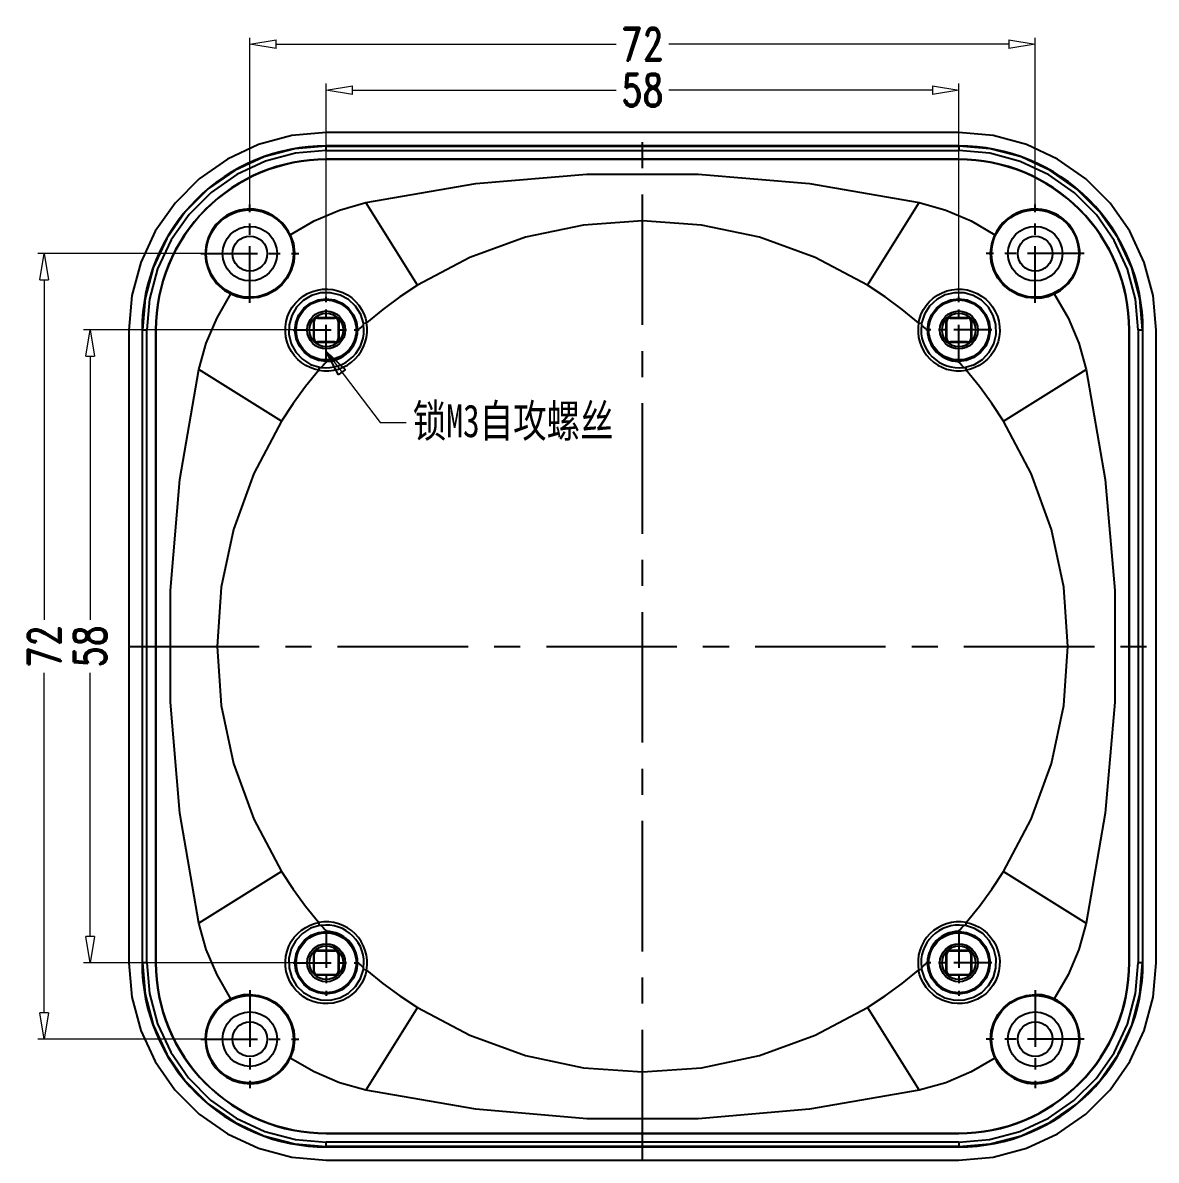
# Model space of a CAD drawing. Header units: millimetres. Extents: x 2698 to 3039, y 1138 to 1364.
# Drawn here: x 2818.7 to 2922.6, y 1252.9 to 1357.2 of the extents above; entities that cross this region are included whole.
import ezdxf

# ---------------------------------------------------------------- set-up
doc = ezdxf.new("R2010")
doc.units = ezdxf.units.MM
doc.linetypes.add('CENTER', pattern=[50.8, 31.75, -6.35, 6.35, -6.35])
doc.layers.add('dim', color=82, linetype='Continuous', lineweight=9)
doc.styles.add('ROMAND', font='romand.shx', dxfattribs={"width": 0.75, "bigfont": 'gbcbig.shx'})
doc.dimstyles.new('YanXiu', dxfattribs={"dimtxt": 2.5, "dimasz": 2.2, "dimexe": 1, "dimexo": 0, "dimgap": 0.66, "dimtad": 0, "dimzin": 9, "dimdsep": 46, "dimtxsty": 'ROMAND', "dimblk": 'CLOSEDBLANK', "dimcen": 0, "dimclrd": 3, "dimclre": 3, "dimclrt": 7, "dimazin": 2, "dimtfac": 1, "dimtofl": 0, "dimtmove": 0, "dimatfit": 3, "dimldrblk": 'CLOSEDBLANK', "dimfxl": 1, "dimlwd": 5, "dimlwe": 5, "dimarcsym": 0})

# ---------------------------------------------------------------- blocks, each defined once
blk = doc.blocks.new('_ClosedBlank')
at = {"color": 0, "linetype": 'ByBlock', "lineweight": -2}
for p, q in [((-1, 0.167), (0, 0)), ((-1, 0.167), (-1, -0.167)), ((0, 0), (-1, -0.167))]:
    blk.add_line(p, q, dxfattribs=at)
blk = doc.blocks.new('*D11')
at = {"layer": 'Defpoints', "color": 0}
for p in [(2904.52, 1351.03), (2846.52, 1332.06), (2904.52, 1332.06)]:
    blk.add_point(p, dxfattribs=at)
at = {"layer": 'dim', "color": 3, "lineweight": 5}
for p, q in [((2846.52, 1332.06), (2846.52, 1351.63)), ((2904.52, 1332.06), (2904.52, 1351.63)), ((2848.92, 1351.03), (2873.1, 1351.03)), ((2902.12, 1351.03), (2877.94, 1351.03))]:
    blk.add_line(p, q, dxfattribs=at)
at = {"layer": 'dim', "color": 3, "lineweight": 5, "xscale": 2.4, "yscale": 2.4, "zscale": 2.4, "rotation": 180}
blk.add_blockref('_ClosedBlank', (2846.52, 1351.03), dxfattribs=at)
at = {"layer": 'dim', "color": 3, "lineweight": 5, "xscale": 2.4, "yscale": 2.4, "zscale": 2.4}
blk.add_blockref('_ClosedBlank', (2904.52, 1351.03), dxfattribs=at)
at = {"layer": 'dim', "color": 7, "insert": (2875.52, 1351.03), "char_height": 3, "attachment_point": 5, "style": 'ROMAND'}
blk.add_mtext('58', dxfattribs=at)
blk = doc.blocks.new('*D12')
at = {"layer": 'Defpoints', "color": 0}
for p in [(2911.52, 1355.23), (2839.52, 1340.54), (2911.52, 1340.54)]:
    blk.add_point(p, dxfattribs=at)
at = {"layer": 'dim', "color": 3, "lineweight": 5}
for p, q in [((2839.52, 1340.54), (2839.52, 1355.83)), ((2911.52, 1340.54), (2911.52, 1355.83)), ((2841.92, 1355.23), (2873.1, 1355.23)), ((2909.12, 1355.23), (2877.94, 1355.23))]:
    blk.add_line(p, q, dxfattribs=at)
at = {"layer": 'dim', "color": 3, "lineweight": 5, "xscale": 2.4, "yscale": 2.4, "zscale": 2.4, "rotation": 180}
blk.add_blockref('_ClosedBlank', (2839.52, 1355.23), dxfattribs=at)
at = {"layer": 'dim', "color": 3, "lineweight": 5, "xscale": 2.4, "yscale": 2.4, "zscale": 2.4}
blk.add_blockref('_ClosedBlank', (2911.52, 1355.23), dxfattribs=at)
at = {"layer": 'dim', "color": 7, "insert": (2875.52, 1355.23), "char_height": 3, "attachment_point": 5, "style": 'ROMAND'}
blk.add_mtext('72', dxfattribs=at)
blk = doc.blocks.new('*D13')
at = {"layer": 'Defpoints', "color": 0}
for p in [(2843.5, 1329.04), (2824.87, 1271.04), (2843.5, 1271.04)]:
    blk.add_point(p, dxfattribs=at)
at = {"layer": 'dim', "color": 3, "lineweight": 5}
for p, q in [((2843.5, 1329.04), (2824.27, 1329.04)), ((2824.87, 1326.64), (2824.87, 1302.46)), ((2824.87, 1273.44), (2824.87, 1297.62)), ((2843.5, 1271.04), (2824.27, 1271.04))]:
    blk.add_line(p, q, dxfattribs=at)
at = {"layer": 'dim', "color": 3, "lineweight": 5, "xscale": 2.4, "yscale": 2.4, "zscale": 2.4}
for p, rotation in [((2824.87, 1329.04), 90), ((2824.87, 1271.04), 270)]:
    blk.add_blockref('_ClosedBlank', p, dxfattribs=dict(at, rotation=rotation))
at = {"layer": 'dim', "color": 7, "insert": (2824.87, 1300.04), "char_height": 3, "attachment_point": 5, "rotation": 90, "style": 'ROMAND'}
blk.add_mtext('58', dxfattribs=at)
blk = doc.blocks.new('*D14')
at = {"layer": 'Defpoints', "color": 0}
for p in [(2820.67, 1336.04), (2835.03, 1336.04), (2835.03, 1264.04)]:
    blk.add_point(p, dxfattribs=at)
at = {"layer": 'dim', "color": 3, "lineweight": 5}
for p, q in [((2835.03, 1336.04), (2820.07, 1336.04)), ((2820.67, 1333.64), (2820.67, 1302.46)), ((2820.67, 1266.44), (2820.67, 1297.62)), ((2835.03, 1264.04), (2820.07, 1264.04))]:
    blk.add_line(p, q, dxfattribs=at)
at = {"layer": 'dim', "color": 3, "lineweight": 5, "xscale": 2.4, "yscale": 2.4, "zscale": 2.4}
for p, rotation in [((2820.67, 1336.04), 90), ((2820.67, 1264.04), 270)]:
    blk.add_blockref('_ClosedBlank', p, dxfattribs=dict(at, rotation=rotation))
at = {"layer": 'dim', "color": 7, "insert": (2820.67, 1300.04), "char_height": 3, "attachment_point": 5, "rotation": 90, "style": 'ROMAND'}
blk.add_mtext('72', dxfattribs=at)

msp = doc.modelspace()

# ---------------------------------------------------------------- linework, layer by layer
at = {"color": 7, "linetype": 'Continuous'}
for p, q in [((2904.521, 1347.139), (2846.53, 1347.138)), ((2904.524, 1345.922), (2846.523, 1345.922)), ((2846.523, 1345.487), (2846.523, 1345.922)), ((2846.523, 1345.891), (2904.524, 1345.891)), ((2846.523, 1345.487), (2904.524, 1345.487)), ((2904.524, 1345.922), (2904.524, 1345.487)), ((2904.524, 1344.687), (2846.523, 1344.687)), ((2846.523, 1344.652), (2846.523, 1344.687)), ((2904.524, 1344.652), (2846.523, 1344.652)), ((2904.524, 1344.687), (2904.524, 1344.652)), ((2854.89, 1333.134), (2850.155, 1340.728)), ((2896.157, 1333.134), (2900.891, 1340.728)), ((2845.43, 1329.833), (2845.373, 1329.89)), ((2845.373, 1328.19), (2845.373, 1329.89)), ((2845.43, 1328.246), (2845.43, 1329.833)), ((2845.673, 1330.19), (2847.373, 1330.19)), ((2845.673, 1330.19), (2845.73, 1330.133)), ((2845.73, 1330.133), (2847.317, 1330.133)), ((2847.317, 1330.133), (2847.373, 1330.19)), ((2847.673, 1329.89), (2847.617, 1329.833)), ((2847.617, 1329.833), (2847.617, 1328.246)), ((2847.673, 1329.89), (2847.673, 1328.19)), ((2849.942, 1329.662), (2850.213, 1329.711)), ((2900.834, 1329.711), (2901.105, 1329.662)), ((2903.43, 1329.833), (2903.373, 1329.89)), ((2903.373, 1328.19), (2903.373, 1329.89)), ((2903.43, 1328.246), (2903.43, 1329.833)), ((2903.673, 1330.19), (2903.73, 1330.133)), ((2903.673, 1330.19), (2905.373, 1330.19)), ((2903.73, 1330.133), (2905.317, 1330.133)), ((2905.317, 1330.133), (2905.373, 1330.19)), ((2905.673, 1329.89), (2905.617, 1329.833)), ((2905.617, 1329.833), (2905.617, 1328.246)), ((2905.673, 1329.89), (2905.673, 1328.19)), ((2828.424, 1329.037), (2828.425, 1271.046)), ((2829.641, 1329.04), (2830.076, 1329.04)), ((2829.641, 1329.04), (2829.641, 1271.039)), ((2829.672, 1271.039), (2829.672, 1329.04)), ((2830.076, 1271.039), (2830.076, 1329.04)), ((2830.876, 1329.04), (2830.911, 1329.04)), ((2830.876, 1329.04), (2830.876, 1271.039)), ((2830.911, 1329.04), (2830.911, 1271.039)), ((2849.401, 1329.04), (2849.401, 1328.998)), ((2901.646, 1328.998), (2901.646, 1329.04)), ((2920.136, 1271.039), (2920.136, 1329.04)), ((2920.136, 1329.04), (2920.171, 1329.04)), ((2920.171, 1271.039), (2920.171, 1329.04)), ((2920.971, 1329.04), (2920.971, 1271.039)), ((2920.971, 1329.04), (2921.406, 1329.04)), ((2921.374, 1329.04), (2921.374, 1271.039)), ((2921.406, 1271.039), (2921.406, 1329.04)), ((2922.623, 1271.043), (2922.622, 1329.034)), ((2845.373, 1328.19), (2845.43, 1328.246)), ((2845.73, 1327.946), (2845.673, 1327.89)), ((2847.373, 1327.89), (2845.673, 1327.89)), ((2847.317, 1327.946), (2845.73, 1327.946)), ((2847.373, 1327.89), (2847.317, 1327.946)), ((2847.617, 1328.246), (2847.673, 1328.19)), ((2903.373, 1328.19), (2903.43, 1328.246)), ((2903.73, 1327.946), (2903.673, 1327.89)), ((2905.373, 1327.89), (2903.673, 1327.89)), ((2905.317, 1327.946), (2903.73, 1327.946)), ((2905.373, 1327.89), (2905.317, 1327.946)), ((2905.617, 1328.246), (2905.673, 1328.19)), ((2842.429, 1320.673), (2834.835, 1325.408)), ((2845.852, 1325.35), (2845.901, 1325.621)), ((2846.565, 1326.163), (2846.523, 1326.162)), ((2904.523, 1326.162), (2904.482, 1326.163)), ((2905.145, 1325.621), (2905.195, 1325.35)), ((2908.618, 1320.673), (2916.211, 1325.408)), ((2842.429, 1279.406), (2834.835, 1274.672)), ((2908.618, 1279.406), (2916.211, 1274.672)), ((2845.901, 1274.458), (2845.852, 1274.729)), ((2905.195, 1274.729), (2905.145, 1274.458)), ((2846.523, 1273.917), (2846.565, 1273.917)), ((2904.482, 1273.917), (2904.523, 1273.917)), ((2845.673, 1272.19), (2847.373, 1272.19)), ((2845.673, 1272.19), (2845.73, 1272.133)), ((2845.73, 1272.133), (2847.317, 1272.133)), ((2847.317, 1272.133), (2847.373, 1272.19)), ((2903.673, 1272.19), (2903.73, 1272.133)), ((2903.673, 1272.19), (2905.373, 1272.19)), ((2903.73, 1272.133), (2905.317, 1272.133)), ((2905.317, 1272.133), (2905.373, 1272.19)), ((2830.076, 1271.039), (2829.641, 1271.039)), ((2830.911, 1271.039), (2830.876, 1271.039)), ((2845.373, 1270.19), (2845.373, 1271.89)), ((2845.43, 1271.833), (2845.373, 1271.89)), ((2845.43, 1270.246), (2845.43, 1271.833)), ((2847.673, 1271.89), (2847.617, 1271.833)), ((2847.617, 1271.833), (2847.617, 1270.246)), ((2847.673, 1271.89), (2847.673, 1270.19)), ((2849.401, 1271.081), (2849.401, 1271.04)), ((2901.646, 1271.04), (2901.646, 1271.081)), ((2903.373, 1270.19), (2903.373, 1271.89)), ((2903.43, 1271.833), (2903.373, 1271.89)), ((2903.43, 1270.246), (2903.43, 1271.833)), ((2905.673, 1271.89), (2905.617, 1271.833)), ((2905.617, 1271.833), (2905.617, 1270.246)), ((2905.673, 1271.89), (2905.673, 1270.19)), ((2920.171, 1271.039), (2920.136, 1271.039)), ((2921.406, 1271.039), (2920.971, 1271.039)), ((2845.373, 1270.19), (2845.43, 1270.246)), ((2845.73, 1269.946), (2845.673, 1269.89)), ((2847.317, 1269.946), (2845.73, 1269.946)), ((2847.373, 1269.89), (2847.317, 1269.946)), ((2847.617, 1270.246), (2847.673, 1270.19)), ((2850.213, 1270.369), (2849.942, 1270.418)), ((2901.105, 1270.418), (2900.834, 1270.369)), ((2903.373, 1270.19), (2903.43, 1270.246)), ((2903.73, 1269.946), (2903.673, 1269.89)), ((2905.317, 1269.946), (2903.73, 1269.946)), ((2905.373, 1269.89), (2905.317, 1269.946)), ((2905.617, 1270.246), (2905.673, 1270.19)), ((2847.373, 1269.89), (2845.673, 1269.89)), ((2905.373, 1269.89), (2903.673, 1269.89)), ((2854.89, 1266.945), (2850.155, 1259.352)), ((2896.157, 1266.945), (2900.891, 1259.352)), ((2846.523, 1255.392), (2846.523, 1255.427)), ((2846.523, 1255.427), (2904.524, 1255.427)), ((2846.523, 1255.392), (2904.524, 1255.392)), ((2904.524, 1255.427), (2904.524, 1255.392)), ((2846.523, 1254.157), (2846.523, 1254.592)), ((2904.524, 1254.592), (2846.523, 1254.592)), ((2904.524, 1254.592), (2904.524, 1254.157)), ((2904.524, 1254.189), (2846.523, 1254.189)), ((2846.523, 1254.157), (2904.524, 1254.157)), ((2846.526, 1252.94), (2904.517, 1252.941))]:
    msp.add_line(p, q, dxfattribs=at)
at = {"color": 1, "linetype": 'CENTER', "ltscale": 0.376798}
for p, q in [((2875.523, 1252.94), (2875.523, 1347.139)), ((2828.424, 1300.04), (2922.623, 1300.04))]:
    msp.add_line(p, q, dxfattribs=at)
at = {"color": 1, "linetype": 'CENTER', "ltscale": 0.163491}
for p, q in [((2839.523, 1331.544), (2839.523, 1340.536)), ((2911.523, 1331.544), (2911.523, 1340.536)), ((2835.027, 1336.04), (2844.019, 1336.04)), ((2916.019, 1336.04), (2907.027, 1336.04)), ((2839.523, 1268.536), (2839.523, 1259.544)), ((2911.523, 1268.536), (2911.523, 1259.544)), ((2835.027, 1264.04), (2844.019, 1264.04)), ((2916.019, 1264.04), (2907.027, 1264.04))]:
    msp.add_line(p, q, dxfattribs=at)
at = {"color": 1, "linetype": 'CENTER', "ltscale": 0.11}
for p, q in [((2846.523, 1326.015), (2846.523, 1332.065)), ((2904.523, 1326.015), (2904.523, 1332.065)), ((2843.498, 1329.04), (2849.548, 1329.04)), ((2907.548, 1329.04), (2901.498, 1329.04)), ((2846.523, 1274.065), (2846.523, 1268.015)), ((2904.523, 1274.065), (2904.523, 1268.015)), ((2843.498, 1271.04), (2849.548, 1271.04)), ((2907.548, 1271.04), (2901.498, 1271.04))]:
    msp.add_line(p, q, dxfattribs=at)
at = {"color": 7, "linetype": 'Continuous'}
for points in [[(2846.53, 1347.138), (2843.375, 1346.861), (2840.327, 1346.045), (2837.47, 1344.712), (2834.889, 1342.905), (2832.66, 1340.678), (2830.852, 1338.098), (2829.519, 1335.241), (2828.701, 1332.193), (2828.424, 1329.037)], [(2922.622, 1329.034), (2922.345, 1332.188), (2921.528, 1335.236), (2920.196, 1338.093), (2918.389, 1340.675), (2916.162, 1342.903), (2913.581, 1344.711), (2910.725, 1346.045), (2907.677, 1346.863), (2904.521, 1347.139)], [(2846.523, 1345.891), (2843.643, 1345.643), (2840.822, 1344.897), (2838.149, 1343.663), (2835.712, 1341.966), (2833.601, 1339.856), (2831.903, 1337.419), (2830.667, 1334.745), (2829.921, 1331.922), (2829.672, 1329.04)], [(2846.52, 1345.487), (2843.713, 1345.246), (2840.941, 1344.511), (2838.316, 1343.293), (2835.968, 1341.654), (2833.943, 1339.635), (2832.294, 1337.289), (2831.065, 1334.657), (2830.321, 1331.87), (2830.076, 1329.043)], [(2921.374, 1329.04), (2921.127, 1331.92), (2920.381, 1334.741), (2919.146, 1337.414), (2917.449, 1339.851), (2915.339, 1341.962), (2912.903, 1343.66), (2910.228, 1344.896), (2907.406, 1345.642), (2904.524, 1345.891)], [(2920.971, 1329.043), (2920.729, 1331.85), (2919.995, 1334.622), (2918.777, 1337.247), (2917.138, 1339.595), (2915.119, 1341.62), (2912.772, 1343.269), (2910.141, 1344.498), (2907.354, 1345.242), (2904.526, 1345.487)], [(2850.155, 1340.728), (2860.229, 1342.461), (2870.413, 1343.331), (2880.634, 1343.331), (2890.818, 1342.461), (2900.891, 1340.728)], [(2843.224, 1337.776), (2845.404, 1339.049), (2847.727, 1340.038), (2850.155, 1340.728)], [(2900.891, 1340.728), (2903.32, 1340.038), (2905.643, 1339.049), (2907.823, 1337.776)], [(2896.157, 1333.134), (2891.355, 1335.682), (2886.249, 1337.536), (2880.938, 1338.662), (2875.523, 1339.04), (2870.109, 1338.662), (2864.798, 1337.536), (2859.692, 1335.682), (2854.89, 1333.134)], [(2843.224, 1337.776), (2843.51, 1336.953), (2843.615, 1336.111), (2843.547, 1335.285), (2843.319, 1334.503), (2842.946, 1333.79), (2842.443, 1333.167), (2841.828, 1332.654), (2841.122, 1332.269), (2840.345, 1332.029), (2839.523, 1331.948)], [(2911.523, 1331.948), (2910.7, 1332.03), (2909.923, 1332.27), (2909.216, 1332.655), (2908.602, 1333.169), (2908.099, 1333.792), (2907.727, 1334.506), (2907.5, 1335.287), (2907.432, 1336.111), (2907.537, 1336.952), (2907.823, 1337.776)], [(2845.852, 1325.35), (2845.445, 1325.448), (2845.046, 1325.593), (2844.658, 1325.786), (2844.285, 1326.031), (2843.933, 1326.329), (2843.61, 1326.678), (2843.331, 1327.073), (2843.105, 1327.497), (2842.939, 1327.936), (2842.83, 1328.389), (2842.778, 1328.855), (2842.785, 1329.331), (2842.853, 1329.809), (2842.982, 1330.274), (2843.169, 1330.715), (2843.408, 1331.127), (2843.698, 1331.505), (2844.032, 1331.842), (2844.407, 1332.135), (2844.817, 1332.379), (2845.256, 1332.569), (2845.719, 1332.702), (2846.194, 1332.775), (2846.67, 1332.787), (2847.14, 1332.739), (2847.6, 1332.632)], [(2849.942, 1329.662), (2849.681, 1330.474), (2849.214, 1331.216), (2848.568, 1331.823), (2847.794, 1332.243), (2846.925, 1332.456), (2846.035, 1332.44), (2845.182, 1332.199), (2844.421, 1331.751), (2843.799, 1331.125), (2843.357, 1330.366), (2843.122, 1329.521), (2843.106, 1328.643), (2843.315, 1327.782)], [(2847.6, 1332.632), (2848.044, 1332.468), (2848.465, 1332.248), (2848.856, 1331.976), (2849.209, 1331.657), (2849.515, 1331.3), (2849.769, 1330.918), (2849.969, 1330.52), (2850.116, 1330.115), (2850.213, 1329.711)], [(2854.89, 1333.134), (2853.275, 1332.071), (2851.715, 1330.929), (2850.213, 1329.711)], [(2900.834, 1329.711), (2899.332, 1330.929), (2897.772, 1332.071), (2896.157, 1333.134)], [(2900.834, 1329.711), (2900.932, 1330.118), (2901.077, 1330.517), (2901.27, 1330.905), (2901.515, 1331.278), (2901.812, 1331.631), (2902.162, 1331.953), (2902.557, 1332.233), (2902.981, 1332.458), (2903.42, 1332.624), (2903.873, 1332.733), (2904.339, 1332.785), (2904.815, 1332.778), (2905.293, 1332.71), (2905.758, 1332.581), (2906.199, 1332.394), (2906.611, 1332.155), (2906.989, 1331.865), (2907.326, 1331.531), (2907.619, 1331.156), (2907.863, 1330.746), (2908.053, 1330.307), (2908.186, 1329.844), (2908.259, 1329.369), (2908.271, 1328.893), (2908.222, 1328.423), (2908.115, 1327.963)], [(2905.145, 1325.621), (2905.958, 1325.882), (2906.7, 1326.349), (2907.306, 1326.995), (2907.727, 1327.769), (2907.94, 1328.638), (2907.924, 1329.528), (2907.683, 1330.381), (2907.234, 1331.143), (2906.609, 1331.764), (2905.849, 1332.206), (2905.005, 1332.441), (2904.126, 1332.457), (2903.265, 1332.248)], [(2834.835, 1325.408), (2835.525, 1327.836), (2836.514, 1330.159), (2837.787, 1332.339)], [(2837.787, 1332.34), (2838.346, 1332.124), (2838.929, 1331.992), (2839.523, 1331.948)], [(2846.523, 1326.162), (2845.81, 1326.254), (2845.131, 1326.526), (2844.535, 1326.969), (2844.066, 1327.558), (2843.769, 1328.243), (2843.658, 1328.989), (2843.746, 1329.74), (2844.026, 1330.441), (2844.479, 1331.044), (2845.073, 1331.509), (2845.77, 1331.803), (2846.523, 1331.905)], [(2846.523, 1331.905), (2847.279, 1331.806), (2847.982, 1331.51), (2848.58, 1331.043), (2849.031, 1330.443), (2849.308, 1329.757), (2849.401, 1329.04)], [(2903.265, 1332.248), (2902.492, 1331.832), (2901.842, 1331.228), (2901.369, 1330.482), (2901.105, 1329.662)], [(2901.646, 1329.04), (2901.738, 1329.755), (2902.015, 1330.442), (2902.467, 1331.043), (2903.065, 1331.511), (2903.769, 1331.806), (2904.523, 1331.905)], [(2904.523, 1331.905), (2905.276, 1331.803), (2905.969, 1331.512), (2906.56, 1331.052), (2907.013, 1330.456), (2907.296, 1329.759), (2907.389, 1329.005), (2907.281, 1328.254), (2906.983, 1327.562), (2906.51, 1326.967), (2905.91, 1326.523), (2905.231, 1326.252), (2904.523, 1326.162)], [(2911.523, 1331.948), (2912.118, 1331.993), (2912.701, 1332.124), (2913.26, 1332.34)], [(2913.26, 1332.34), (2914.533, 1330.159), (2915.522, 1327.836), (2916.211, 1325.408)], [(2845.461, 1330.102), (2845.414, 1330.04), (2845.384, 1329.967), (2845.373, 1329.89)], [(2845.73, 1330.133), (2845.614, 1330.11), (2845.518, 1330.046), (2845.453, 1329.949), (2845.43, 1329.833)], [(2845.673, 1330.19), (2845.596, 1330.18), (2845.523, 1330.15), (2845.461, 1330.102)], [(2847.617, 1329.833), (2847.594, 1329.949), (2847.529, 1330.046), (2847.433, 1330.11), (2847.317, 1330.133)], [(2847.586, 1330.102), (2847.523, 1330.15), (2847.451, 1330.18), (2847.373, 1330.19)], [(2847.673, 1329.89), (2847.663, 1329.967), (2847.633, 1330.04), (2847.586, 1330.102)], [(2849.955, 1329.489), (2849.769, 1329.327), (2849.584, 1329.163), (2849.401, 1328.998)], [(2849.955, 1329.489), (2849.952, 1329.547), (2849.947, 1329.604), (2849.942, 1329.662)], [(2901.105, 1329.662), (2901.099, 1329.604), (2901.095, 1329.547), (2901.091, 1329.489)], [(2901.646, 1328.998), (2901.462, 1329.163), (2901.277, 1329.327), (2901.091, 1329.489)], [(2903.461, 1330.102), (2903.414, 1330.04), (2903.384, 1329.967), (2903.373, 1329.89)], [(2903.73, 1330.133), (2903.614, 1330.11), (2903.518, 1330.046), (2903.453, 1329.949), (2903.43, 1329.833)], [(2903.673, 1330.19), (2903.596, 1330.18), (2903.523, 1330.15), (2903.461, 1330.102)], [(2905.617, 1329.833), (2905.594, 1329.949), (2905.529, 1330.046), (2905.433, 1330.11), (2905.317, 1330.133)], [(2905.586, 1330.102), (2905.523, 1330.15), (2905.451, 1330.18), (2905.373, 1330.19)], [(2905.673, 1329.89), (2905.663, 1329.967), (2905.633, 1330.04), (2905.586, 1330.102)], [(2843.315, 1327.782), (2843.731, 1327.008), (2844.335, 1326.358), (2845.081, 1325.886), (2845.901, 1325.621)], [(2845.373, 1328.19), (2845.384, 1328.112), (2845.414, 1328.04), (2845.461, 1327.978)], [(2845.43, 1328.246), (2845.453, 1328.13), (2845.518, 1328.034), (2845.614, 1327.969), (2845.73, 1327.946)], [(2845.461, 1327.978), (2845.523, 1327.93), (2845.596, 1327.9), (2845.673, 1327.89)], [(2847.317, 1327.946), (2847.433, 1327.969), (2847.529, 1328.034), (2847.594, 1328.13), (2847.617, 1328.246)], [(2847.373, 1327.89), (2847.451, 1327.9), (2847.523, 1327.93), (2847.586, 1327.978)], [(2847.586, 1327.978), (2847.633, 1328.04), (2847.663, 1328.112), (2847.673, 1328.19)], [(2903.373, 1328.19), (2903.384, 1328.112), (2903.414, 1328.04), (2903.461, 1327.978)], [(2903.43, 1328.246), (2903.453, 1328.13), (2903.518, 1328.034), (2903.614, 1327.969), (2903.73, 1327.946)], [(2903.461, 1327.978), (2903.523, 1327.93), (2903.596, 1327.9), (2903.673, 1327.89)], [(2908.115, 1327.963), (2907.951, 1327.519), (2907.731, 1327.098), (2907.459, 1326.707), (2907.14, 1326.354), (2906.784, 1326.048), (2906.402, 1325.794), (2906.004, 1325.594), (2905.599, 1325.447), (2905.195, 1325.35)], [(2905.317, 1327.946), (2905.433, 1327.969), (2905.529, 1328.034), (2905.594, 1328.13), (2905.617, 1328.246)], [(2905.373, 1327.89), (2905.451, 1327.9), (2905.523, 1327.93), (2905.586, 1327.978)], [(2905.586, 1327.978), (2905.633, 1328.04), (2905.663, 1328.112), (2905.673, 1328.19)], [(2834.835, 1274.672), (2833.102, 1284.745), (2832.232, 1294.929), (2832.232, 1305.15), (2833.102, 1315.335), (2834.835, 1325.408)], [(2845.852, 1325.35), (2844.634, 1323.849), (2843.492, 1322.288), (2842.429, 1320.673)], [(2845.901, 1325.621), (2845.959, 1325.616), (2846.016, 1325.611), (2846.074, 1325.608)], [(2846.565, 1326.163), (2846.4, 1325.979), (2846.236, 1325.794), (2846.074, 1325.608)], [(2904.973, 1325.608), (2904.811, 1325.794), (2904.647, 1325.979), (2904.482, 1326.163)], [(2904.973, 1325.608), (2905.031, 1325.611), (2905.088, 1325.616), (2905.145, 1325.621)], [(2908.618, 1320.673), (2907.555, 1322.288), (2906.413, 1323.849), (2905.195, 1325.35)], [(2916.211, 1325.408), (2917.945, 1315.335), (2918.815, 1305.15), (2918.815, 1294.929), (2917.945, 1284.745), (2916.211, 1274.672)], [(2842.429, 1320.673), (2839.881, 1315.871), (2838.027, 1310.765), (2836.901, 1305.454), (2836.523, 1300.04), (2836.901, 1294.625), (2838.027, 1289.314), (2839.881, 1284.209), (2842.429, 1279.406)], [(2908.618, 1279.406), (2911.166, 1284.209), (2913.02, 1289.314), (2914.146, 1294.625), (2914.523, 1300.04), (2914.146, 1305.454), (2913.02, 1310.765), (2911.166, 1315.871), (2908.618, 1320.673)], [(2842.429, 1279.406), (2843.492, 1277.791), (2844.634, 1276.231), (2845.852, 1274.729)], [(2905.195, 1274.729), (2906.413, 1276.231), (2907.555, 1277.791), (2908.618, 1279.406)], [(2837.787, 1267.74), (2836.514, 1269.92), (2835.525, 1272.243), (2834.835, 1274.672)], [(2842.931, 1272.116), (2843.096, 1272.561), (2843.315, 1272.982), (2843.588, 1273.373), (2843.907, 1273.726), (2844.263, 1274.032), (2844.645, 1274.285), (2845.043, 1274.485), (2845.448, 1274.632), (2845.852, 1274.729)], [(2845.901, 1274.458), (2845.089, 1274.198), (2844.347, 1273.731), (2843.74, 1273.084), (2843.32, 1272.31), (2843.107, 1271.441), (2843.123, 1270.552), (2843.364, 1269.699), (2843.812, 1268.937), (2844.438, 1268.315), (2845.198, 1267.874), (2846.042, 1267.638), (2846.92, 1267.623), (2847.781, 1267.831)], [(2846.074, 1274.472), (2846.016, 1274.468), (2845.959, 1274.464), (2845.901, 1274.458)], [(2846.074, 1274.472), (2846.236, 1274.286), (2846.4, 1274.101), (2846.565, 1273.917)], [(2905.195, 1274.729), (2905.602, 1274.631), (2906.001, 1274.486), (2906.389, 1274.293), (2906.762, 1274.048), (2907.114, 1273.751), (2907.436, 1273.401), (2907.716, 1273.006), (2907.941, 1272.583), (2908.107, 1272.143), (2908.217, 1271.69), (2908.269, 1271.224), (2908.262, 1270.748), (2908.194, 1270.27), (2908.064, 1269.805), (2907.878, 1269.364), (2907.639, 1268.952), (2907.349, 1268.574), (2907.015, 1268.237), (2906.64, 1267.944), (2906.23, 1267.701), (2905.791, 1267.51), (2905.328, 1267.377), (2904.853, 1267.304), (2904.377, 1267.293), (2903.907, 1267.341), (2903.447, 1267.448)], [(2904.482, 1273.917), (2904.647, 1274.101), (2904.811, 1274.286), (2904.973, 1274.472)], [(2905.145, 1274.458), (2905.088, 1274.464), (2905.031, 1274.468), (2904.973, 1274.472)], [(2907.732, 1272.298), (2907.316, 1273.071), (2906.712, 1273.721), (2905.966, 1274.194), (2905.145, 1274.458)], [(2916.211, 1274.672), (2915.522, 1272.243), (2914.532, 1269.92), (2913.26, 1267.74)], [(2846.523, 1268.174), (2845.771, 1268.276), (2845.078, 1268.568), (2844.486, 1269.027), (2844.034, 1269.624), (2843.751, 1270.321), (2843.658, 1271.075), (2843.766, 1271.826), (2844.064, 1272.518), (2844.537, 1273.113), (2845.136, 1273.556), (2845.816, 1273.827), (2846.523, 1273.917)], [(2904.523, 1273.917), (2905.236, 1273.826), (2905.916, 1273.553), (2906.512, 1273.111), (2906.981, 1272.521), (2907.278, 1271.837), (2907.389, 1271.09), (2907.301, 1270.339), (2907.021, 1269.638), (2906.568, 1269.035), (2905.974, 1268.571), (2905.277, 1268.276), (2904.523, 1268.174)], [(2850.213, 1270.369), (2850.115, 1269.961), (2849.97, 1269.562), (2849.777, 1269.175), (2849.532, 1268.801), (2849.235, 1268.449), (2848.885, 1268.127), (2848.49, 1267.847), (2848.066, 1267.622), (2847.627, 1267.456), (2847.174, 1267.347), (2846.708, 1267.294), (2846.232, 1267.301), (2845.754, 1267.37), (2845.289, 1267.499), (2844.848, 1267.685), (2844.435, 1267.925), (2844.058, 1268.214), (2843.721, 1268.548), (2843.428, 1268.923), (2843.184, 1269.333), (2842.994, 1269.773), (2842.861, 1270.235), (2842.788, 1270.71), (2842.776, 1271.186), (2842.824, 1271.656), (2842.931, 1272.116)], [(2845.461, 1272.102), (2845.414, 1272.04), (2845.384, 1271.967), (2845.373, 1271.89)], [(2845.73, 1272.133), (2845.614, 1272.11), (2845.518, 1272.046), (2845.453, 1271.949), (2845.43, 1271.833)], [(2845.673, 1272.19), (2845.596, 1272.18), (2845.523, 1272.15), (2845.461, 1272.102)], [(2847.617, 1271.833), (2847.594, 1271.949), (2847.529, 1272.046), (2847.433, 1272.11), (2847.317, 1272.133)], [(2847.586, 1272.102), (2847.523, 1272.15), (2847.451, 1272.18), (2847.373, 1272.19)], [(2847.673, 1271.89), (2847.663, 1271.967), (2847.633, 1272.04), (2847.586, 1272.102)], [(2901.105, 1270.418), (2901.365, 1269.605), (2901.833, 1268.863), (2902.479, 1268.257), (2903.253, 1267.836), (2904.122, 1267.623), (2905.012, 1267.639), (2905.865, 1267.88), (2906.626, 1268.329), (2907.248, 1268.954), (2907.69, 1269.714), (2907.925, 1270.558), (2907.941, 1271.437), (2907.732, 1272.298)], [(2903.461, 1272.102), (2903.414, 1272.04), (2903.384, 1271.967), (2903.373, 1271.89)], [(2903.73, 1272.133), (2903.614, 1272.11), (2903.518, 1272.046), (2903.453, 1271.949), (2903.43, 1271.833)], [(2903.673, 1272.19), (2903.596, 1272.18), (2903.523, 1272.15), (2903.461, 1272.102)], [(2905.617, 1271.833), (2905.594, 1271.949), (2905.529, 1272.046), (2905.433, 1272.11), (2905.317, 1272.133)], [(2905.586, 1272.102), (2905.523, 1272.15), (2905.451, 1272.18), (2905.373, 1272.19)], [(2905.673, 1271.89), (2905.663, 1271.967), (2905.633, 1272.04), (2905.586, 1272.102)], [(2828.425, 1271.046), (2828.702, 1267.892), (2829.518, 1264.844), (2830.851, 1261.986), (2832.658, 1259.405), (2834.885, 1257.177), (2837.465, 1255.368), (2840.322, 1254.035), (2843.37, 1253.217), (2846.526, 1252.94)], [(2829.672, 1271.039), (2829.92, 1268.159), (2830.666, 1265.338), (2831.9, 1262.665), (2833.597, 1260.228), (2835.708, 1258.117), (2838.144, 1256.419), (2840.818, 1255.184), (2843.641, 1254.437), (2846.523, 1254.189)], [(2830.076, 1271.036), (2830.318, 1268.23), (2831.052, 1265.457), (2832.27, 1262.832), (2833.909, 1260.485), (2835.928, 1258.459), (2838.274, 1256.81), (2840.906, 1255.581), (2843.693, 1254.838), (2846.521, 1254.592)], [(2849.401, 1271.04), (2849.309, 1270.324), (2849.031, 1269.637), (2848.58, 1269.036), (2847.982, 1268.569), (2847.278, 1268.274), (2846.523, 1268.174)], [(2849.401, 1271.081), (2849.584, 1270.916), (2849.769, 1270.753), (2849.955, 1270.59)], [(2901.092, 1270.591), (2901.277, 1270.753), (2901.462, 1270.916), (2901.646, 1271.081)], [(2904.523, 1268.174), (2903.768, 1268.274), (2903.064, 1268.569), (2902.466, 1269.036), (2902.016, 1269.637), (2901.739, 1270.323), (2901.646, 1271.04)], [(2904.517, 1252.941), (2907.672, 1253.218), (2910.72, 1254.035), (2913.577, 1255.367), (2916.158, 1257.174), (2918.386, 1259.401), (2920.195, 1261.982), (2921.528, 1264.838), (2922.346, 1267.886), (2922.623, 1271.043)], [(2904.524, 1254.189), (2907.404, 1254.437), (2910.225, 1255.182), (2912.898, 1256.417), (2915.335, 1258.114), (2917.446, 1260.224), (2919.144, 1262.661), (2920.38, 1265.335), (2921.126, 1268.157), (2921.374, 1271.039)], [(2904.527, 1254.592), (2907.333, 1254.834), (2910.106, 1255.568), (2912.731, 1256.786), (2915.078, 1258.425), (2917.104, 1260.444), (2918.753, 1262.791), (2919.982, 1265.423), (2920.726, 1268.209), (2920.971, 1271.037)], [(2845.373, 1270.19), (2845.384, 1270.112), (2845.414, 1270.04), (2845.461, 1269.978)], [(2845.43, 1270.246), (2845.453, 1270.13), (2845.518, 1270.034), (2845.614, 1269.969), (2845.73, 1269.946)], [(2845.461, 1269.978), (2845.523, 1269.93), (2845.596, 1269.9), (2845.673, 1269.89)], [(2847.317, 1269.946), (2847.433, 1269.969), (2847.529, 1270.034), (2847.594, 1270.13), (2847.617, 1270.246)], [(2847.373, 1269.89), (2847.451, 1269.9), (2847.523, 1269.93), (2847.586, 1269.978)], [(2847.586, 1269.978), (2847.633, 1270.04), (2847.663, 1270.112), (2847.673, 1270.19)], [(2847.781, 1267.831), (2848.555, 1268.247), (2849.205, 1268.852), (2849.678, 1269.597), (2849.942, 1270.418)], [(2849.942, 1270.418), (2849.947, 1270.475), (2849.952, 1270.533), (2849.955, 1270.59)], [(2850.213, 1270.369), (2851.715, 1269.151), (2853.275, 1268.009), (2854.89, 1266.945)], [(2896.157, 1266.945), (2897.772, 1268.009), (2899.332, 1269.151), (2900.834, 1270.369)], [(2903.447, 1267.448), (2903.003, 1267.612), (2902.582, 1267.832), (2902.191, 1268.104), (2901.838, 1268.423), (2901.531, 1268.779), (2901.278, 1269.161), (2901.078, 1269.559), (2900.931, 1269.965), (2900.834, 1270.369)], [(2901.091, 1270.59), (2901.095, 1270.533), (2901.099, 1270.475), (2901.105, 1270.418)], [(2903.373, 1270.19), (2903.384, 1270.112), (2903.414, 1270.04), (2903.461, 1269.978)], [(2903.43, 1270.246), (2903.453, 1270.13), (2903.518, 1270.034), (2903.614, 1269.969), (2903.73, 1269.946)], [(2903.461, 1269.978), (2903.523, 1269.93), (2903.596, 1269.9), (2903.673, 1269.89)], [(2905.317, 1269.946), (2905.433, 1269.969), (2905.529, 1270.034), (2905.594, 1270.13), (2905.617, 1270.246)], [(2905.373, 1269.89), (2905.451, 1269.9), (2905.523, 1269.93), (2905.586, 1269.978)], [(2905.586, 1269.978), (2905.633, 1270.04), (2905.663, 1270.112), (2905.673, 1270.19)], [(2839.523, 1268.132), (2838.929, 1268.087), (2838.346, 1267.955), (2837.787, 1267.74)], [(2839.523, 1268.132), (2840.347, 1268.05), (2841.124, 1267.809), (2841.831, 1267.424), (2842.445, 1266.911), (2842.948, 1266.287), (2843.32, 1265.574), (2843.547, 1264.793), (2843.615, 1263.968), (2843.51, 1263.127), (2843.224, 1262.304)], [(2907.823, 1262.304), (2907.537, 1263.127), (2907.432, 1263.969), (2907.5, 1264.794), (2907.728, 1265.576), (2908.101, 1266.29), (2908.604, 1266.913), (2909.219, 1267.426), (2909.925, 1267.81), (2910.702, 1268.05), (2911.523, 1268.132)], [(2913.26, 1267.74), (2912.701, 1267.955), (2912.118, 1268.087), (2911.523, 1268.132)], [(2854.89, 1266.945), (2859.692, 1264.397), (2864.798, 1262.543), (2870.109, 1261.417), (2875.524, 1261.04), (2880.938, 1261.417), (2886.249, 1262.544), (2891.355, 1264.397), (2896.157, 1266.945)], [(2850.155, 1259.352), (2847.727, 1260.042), (2845.404, 1261.031), (2843.224, 1262.304)], [(2907.823, 1262.304), (2905.643, 1261.031), (2903.32, 1260.041), (2900.891, 1259.352)], [(2900.891, 1259.352), (2890.818, 1257.618), (2880.634, 1256.749), (2870.413, 1256.749), (2860.229, 1257.618), (2850.155, 1259.352)]]:
    msp.add_lwpolyline(points, dxfattribs=at)
for centre, radius in [((2839.523, 1336.04), 4), ((2911.523, 1336.04), 4), ((2839.523, 1336.04), 2.5), ((2911.523, 1336.04), 2.5), ((2839.523, 1336.04), 1.6), ((2911.523, 1336.04), 1.6), ((2846.523, 1329.04), 2.75), ((2904.523, 1329.04), 2.75), ((2846.523, 1329.04), 1.741), ((2846.523, 1329.04), 1.539), ((2904.523, 1329.04), 1.741), ((2904.523, 1329.04), 1.539), ((2846.523, 1271.04), 2.75), ((2904.523, 1271.04), 2.75), ((2846.523, 1271.04), 1.741), ((2846.523, 1271.04), 1.539), ((2904.523, 1271.04), 1.741), ((2904.523, 1271.04), 1.539), ((2839.523, 1264.04), 4), ((2911.523, 1264.04), 4), ((2839.523, 1264.04), 2.5), ((2911.523, 1264.04), 2.5), ((2839.523, 1264.04), 1.6), ((2911.523, 1264.04), 1.6)]:
    msp.add_circle(centre, radius, dxfattribs=at)
for centre, radius, start, end in [((2846.522, 1329.041), 16.881, 89.99897, 180.00103), ((2904.524, 1329.041), 16.881, 359.99897, 90.00103), ((2846.522, 1329.041), 15.646, 89.99889, 180.00111), ((2846.522, 1329.041), 15.612, 89.99841, 180.00159), ((2904.524, 1329.041), 15.646, 359.99889, 90.00111), ((2904.524, 1329.041), 15.612, 359.99841, 90.00159), ((2839.523, 1336.04), 4.087, 25.13694, 244.86242), ((2911.523, 1336.04), 4.087, 295.13694, 154.86306), ((2846.523, 1329.04), 3.75, 259.68922, 10.31078), ((2846.523, 1329.04), 3.461, 262.53567, 7.45801), ((2904.523, 1329.04), 3.75, 169.68922, 280.31078), ((2904.523, 1329.04), 3.461, 172.53567, 277.46331), ((2846.523, 1329.04), 2.877, 270.82435, 359.17565), ((2904.523, 1329.04), 2.877, 180.82435, 269.17565), ((2846.523, 1271.04), 3.75, 349.68922, 100.31078), ((2846.523, 1271.04), 3.461, 352.53567, 97.46331), ((2904.523, 1271.04), 3.75, 79.68922, 190.31078), ((2904.523, 1271.04), 3.461, 82.53567, 187.45801), ((2846.523, 1271.04), 2.877, 0.82435, 89.17565), ((2904.523, 1271.04), 2.877, 90.82435, 179.17565), ((2846.522, 1271.039), 16.881, 179.99897, 270.00103), ((2846.522, 1271.039), 15.646, 179.99889, 270.00111), ((2846.522, 1271.039), 15.612, 179.99838, 270.00162), ((2904.524, 1271.039), 15.612, 269.99838, 0.00162), ((2904.524, 1271.039), 15.646, 269.99889, 0.00111), ((2904.524, 1271.039), 16.881, 269.99897, 0.00103), ((2839.523, 1264.04), 4.087, 115.13758, 334.86306), ((2911.523, 1264.04), 4.087, 205.13694, 64.86306)]:
    msp.add_arc(centre, radius, start, end, dxfattribs=at)

# ---------------------------------------------------------------- texts
at = {"layer": 'dim', "color": 7, "insert": (2854.463, 1320.546), "char_height": 3, "attachment_point": 4, "style": 'ROMAND'}
msp.add_mtext('{\\fSimSun|b0|i0|c134|p2;锁M3自攻螺丝}', dxfattribs=at)

# ---------------------------------------------------------------- dimensions: what is measured, and where the dimension line sits
at = {"layer": 'dim'}
for base, p1, p2, picture, middle in [((2911.523, 1355.232), (2839.523, 1340.536), (2911.523, 1340.536), '*D12', (2875.523, 1355.232)), ((2904.523, 1351.032), (2846.523, 1332.065), (2904.523, 1332.065), '*D11', (2875.523, 1351.032))]:
    dim = msp.add_linear_dim(base=base, p1=p1, p2=p2, dimstyle='YanXiu', override={"dimtxt": 3, "dimasz": 2.4, "dimexe": 0.5997, "dimgap": 0.5997}, dxfattribs=at)
    dim.commit()
    dim.dimension.update_dxf_attribs({"geometry": picture, "text_midpoint": middle})
for base, p1, p2, picture, middle in [((2820.668, 1336.04), (2835.027, 1264.04), (2835.027, 1336.04), '*D14', (2820.668, 1300.04)), ((2824.868, 1271.04), (2843.498, 1329.04), (2843.498, 1271.04), '*D13', (2824.868, 1300.04))]:
    dim = msp.add_linear_dim(base=base, p1=p1, p2=p2, angle=90, dimstyle='YanXiu', override={"dimtxt": 3, "dimasz": 2.4, "dimexe": 0.5997, "dimgap": 0.5997}, dxfattribs=at)
    dim.commit()
    dim.dimension.update_dxf_attribs({"geometry": picture, "text_midpoint": middle})

# ---------------------------------------------------------------- leaders
at = {"layer": 'dim', "annotation_type": 0, "has_hookline": 1, "hookline_direction": 0, "text_width": 19.018}
msp.add_leader([(2846.523, 1327.072), (2851.463, 1320.546), (2853.863, 1320.546)], dimstyle='YanXiu', override={"dimtxt": 3, "dimasz": 2.4, "dimexe": 0.5997, "dimgap": 0.5997}, dxfattribs=at)

doc.saveas('drawing.dxf')
